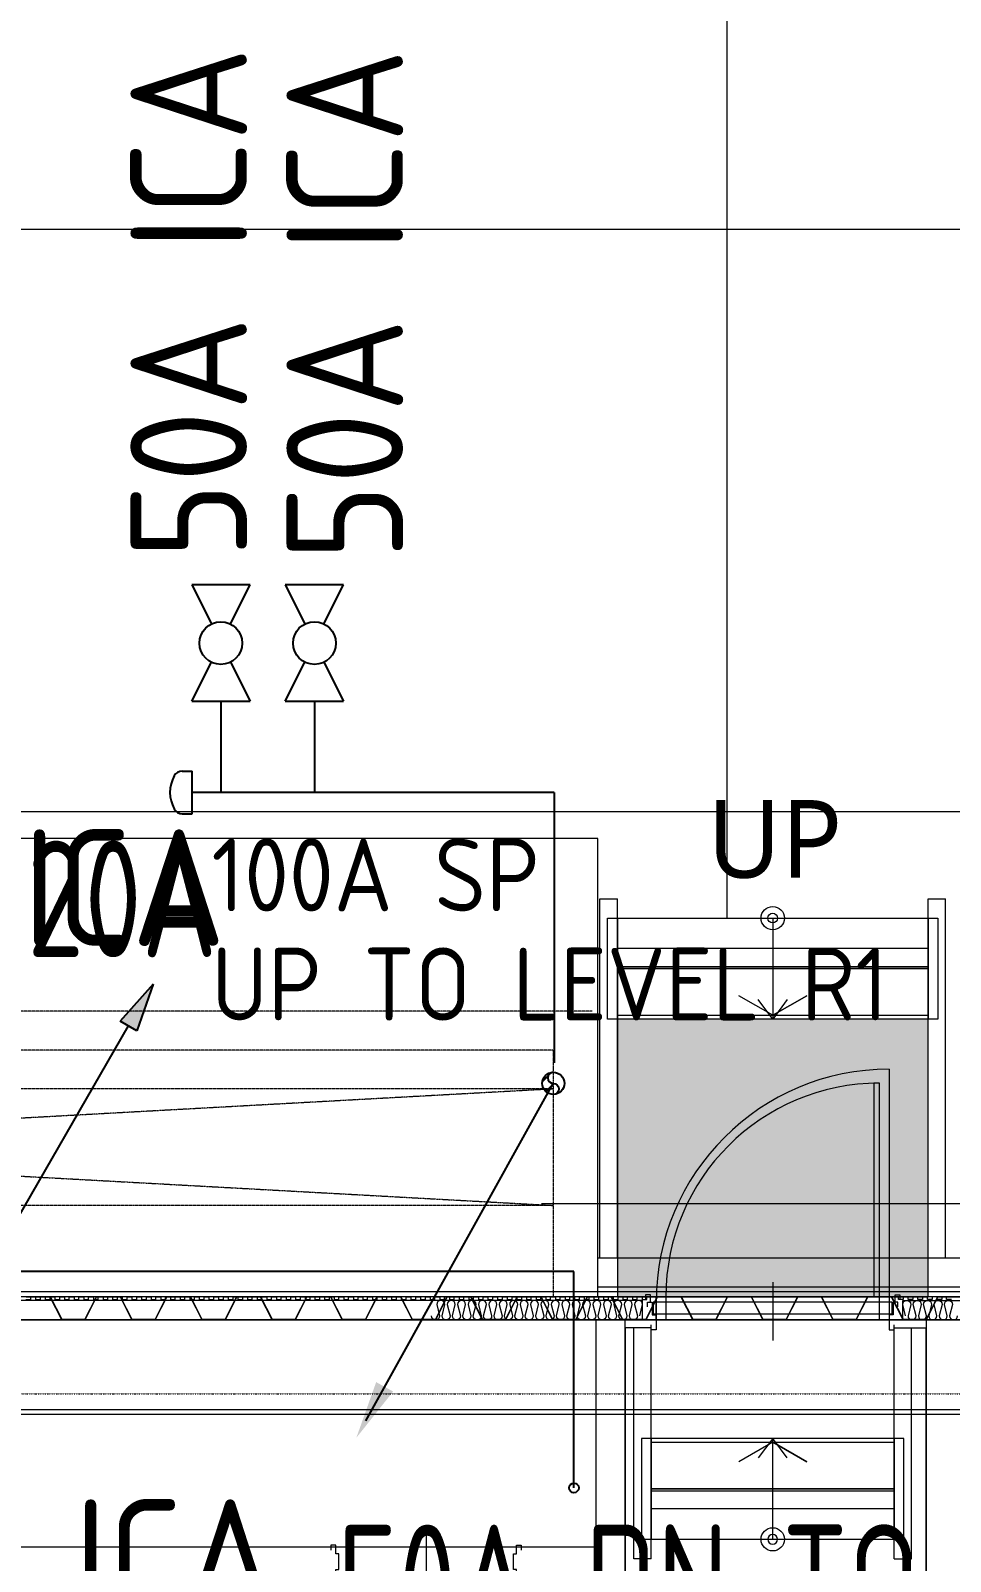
# Model space of a CAD drawing. Extents: x -32000 to 416743, y -254124 to 144214.
# Drawn here: x 255514 to 260250, y 29136 to 37022 of the extents above; entities that cross this region are included whole.
import ezdxf
from ezdxf.enums import TextEntityAlignment as Align

# ---------------------------------------------------------------- set-up
doc = ezdxf.new("R2010")
doc.units = 0
doc.header["$LTSCALE"] = 10
for name, pattern in [('H12PL4$0$JJP_三點線', [0.9, 0.3, -0.15, 0, -0.15, 0, -0.15, 0, -0.15]), ('H12PL4$0$JJP_虛線(退縮線、投影線、地下室範圍、非屬本工程、圖面分區)', [0.45, 0.3, -0.15]), ('H12PL4$0$TAI_虛線', [5.644, 2.822, -2.822]), ('XFM7P40ICA$0$H12PL4$0$DOTK1', [0.01, 0.005, -0.005]), ('XFM7P40ICA$0$H12PL4$0$JJP_三點線', [0.9, 0.3, -0.15, 0, -0.15, 0, -0.15, 0, -0.15]), ('XFM7P40ICA$0$H12PL4$0$JJP_虛線(退縮線、投影線、地下室範圍、非屬本工程、圖面分區)', [0.45, 0.3, -0.15])]:
    doc.linetypes.add(name, pattern=pattern)
for name, color, linetype in [('H12PL4$0$A-STRS', 252, 'Continuous'), ('H12PL4$0$A-TEXT', 250, 'Continuous'), ('H12PL4$0$A-WALL-EX', 252, 'Continuous'), ('H12PL4$0$A-WALL-IN', 252, 'Continuous'), ('H12PL4$0$Door', 252, 'Continuous'), ('H12PL4$0$Hattch', 252, 'Continuous'), ('H12PL4$0$S-GRID', 252, 'Continuous'), ('H12PL4$0$S-SLAB-SHOW', 252, 'Continuous'), ('X-F2-L40-FH-PIPE$0$F-SK-TXT', 250, 'Continuous'), ('XFAC-F-IS-OSA-40-南棟$0$E-IT-DIM', 250, 'Continuous'), ('XFAC-F-IS-OSA-40-南棟$0$IC-PNL-TXT', 250, 'Continuous'), ('XFAC-F-IS-OSA-40-南棟$0$XFAC-F-IS-OSA-40-南棟$0$I-OSA-PIPE', 140, 'Continuous'), ('XFAC-F-IS-OSA-40-南棟$0$XFAC-F-ISEQ40-南棟$0$I-IA-P1A-TEXT', 250, 'Continuous'), ('XFM7P40ICA$0$H12PL4$0$A-WALL-EX', 252, 'Continuous'), ('XFM7P40ICA$0$H12PL4$0$Hattch', 252, 'Continuous'), ('XFM7P40ICA$0$H12PL4$0$L40_19_GW', 252, 'Continuous'), ('XFM7P40ICA$0$H12PL4$0$L40_19_KAIDAN', 252, 'Continuous'), ('XFM7P40ICA$0$H12PL4$0$L40_19_MEJI', 252, 'Continuous'), ('XFM7P40ICA$0$H12PL4$0$L40_19_SIAGE1', 252, 'Continuous'), ('XFM7P40ICA$0$H12PL4$0$L40_19_SIAGE2', 252, 'Continuous'), ('XFM7P40ICA$0$H12PL4$0$L40_19_SIAGE3', 252, 'Continuous'), ('XFM7P40ICA$0$H12PL4$0$L40_19_SUGATA2', 252, 'Continuous'), ('XFM7P40ICA$0$H12PL4$0$L40_19_SUGATA3', 252, 'Continuous'), ('XFM7P40ICA$0$H12PL4$0$L40_19_SUGATAD', 252, 'Continuous'), ('XFM7P40ICA$0$H12PL4$0$L40_19_TATEGU1', 252, 'Continuous'), ('XFM7P40ICA$0$H12PL4$0$L40_19_TATEGU3', 252, 'Continuous'), ('XFM7P40ICA$0$H12PL4$0$S-GRID', 252, 'Continuous'), ('XFM7P40ICA$0$PIPE', 2, 'Continuous'), ('XFM7P40ICA$0$PIPE-TEXT', 250, 'Continuous'), ('XFM7P40ICA$0$U-ICA-PIPE-P2', 4, 'Continuous'), ('XFM7P40ICA$0$U-ICA-TXT', 250, 'Continuous'), ('XFM7P40ICA$0$U-ICA-VALVE', 2, 'Continuous')]:
    doc.layers.add(name, color=color, linetype=linetype)
doc.styles.add('H12PL4$0$Standard', font='isocp.shx', dxfattribs={"bigfont": 'chineset.shx'})
doc.styles.add('X-F2-L40-FH-PIPE$0$aa-txt', font='isocp.shx', dxfattribs={"bigfont": 'chineset.shx'})
doc.styles.add('XFAC-F-IS-OSA-40-南棟$0$aa-txt', font='isocp.shx', dxfattribs={"bigfont": 'chineset.shx'})
doc.styles.add('XFAC-F-IS-OSA-40-南棟$0$XFAC-F-ISEQ40-南棟$0$aa-txt', font='isocp.shx', dxfattribs={"bigfont": 'chineset.shx'})
doc.styles.add('XFM7P40ICA$0$aa-txt', font='isocp.shx', dxfattribs={"bigfont": 'chineset'})

# ---------------------------------------------------------------- blocks, each defined once
blk = doc.blocks.new('H12PL4')
at = {"layer": 'H12PL4$0$Hattch', "linetype": 'Continuous', "lineweight": 0}
blk.add_hatch(color=256, dxfattribs=at).paths.add_polyline_path([(258535, 30500), (260135, 30500), (260135, 31930), (258535, 31930)])
at = {"layer": 'H12PL4$0$A-STRS', "lineweight": 0}
for p, q in [((258485, 31930), (258485, 32450)), ((258485, 32450), (258535, 32450)), ((258535, 32450), (258535, 31930)), ((258535, 31930), (258535, 32450)), ((258535, 32450), (260135, 32450)), ((258535, 32450), (260135, 32450)), ((258535, 32190), (258535, 32450)), ((259335, 32450), (259335, 32190)), ((260135, 31930), (260135, 32450)), ((260135, 32450), (260185, 32450)), ((260135, 32450), (260135, 31930)), ((260135, 32450), (260135, 32190)), ((260185, 32450), (260185, 31930)), ((258535, 32190), (260135, 32190)), ((260135, 32190), (258535, 32190)), ((258535, 32190), (260135, 32190)), ((258535, 31930), (258535, 32190)), ((259335, 32190), (259335, 31930)), ((260135, 32190), (260135, 31930)), ((259335, 31930), (259260, 32030)), ((259410, 32030), (259335, 31930)), ((258535, 31930), (258485, 31930)), ((260135, 31930), (258535, 31930)), ((260135, 31930), (258535, 31930)), ((260185, 31930), (260135, 31930)), ((258710, 29770), (258660, 29770)), ((258660, 29770), (258660, 29250)), ((258710, 29250), (258710, 29770)), ((258710, 29770), (258710, 29250)), ((259960, 29770), (258710, 29770)), ((259960, 29770), (258710, 29770)), ((258710, 29770), (258710, 29510)), ((259335, 29770), (259260, 29670)), ((259335, 29510), (259335, 29770)), ((259410, 29670), (259335, 29770)), ((260010, 29770), (259960, 29770)), ((259960, 29770), (259960, 29250)), ((259960, 29250), (259960, 29770)), ((259960, 29510), (259960, 29770)), ((260010, 29250), (260010, 29770)), ((258710, 29510), (259960, 29510)), ((259960, 29510), (258710, 29510)), ((258710, 29510), (258710, 29250)), ((258710, 29510), (259960, 29510)), ((259335, 29250), (259335, 29510)), ((259960, 29250), (259960, 29510)), ((258660, 29250), (258710, 29250)), ((258710, 29250), (259960, 29250)), ((258710, 29250), (259960, 29250)), ((259960, 29250), (260010, 29250))]:
    blk.add_line(p, q, dxfattribs=at)
at = {"layer": 'H12PL4$0$A-STRS', "linetype": 'H12PL4$0$JJP_虛線(退縮線、投影線、地下室範圍、非屬本工程、圖面分區)', "lineweight": 0}
for p, q in [((260135, 32293.1), (258535, 32293.1)), ((259960, 29406.9), (258710, 29406.9))]:
    blk.add_line(p, q, dxfattribs=at)
at = {"layer": 'H12PL4$0$A-STRS', "lineweight": 0, "flags": 128}
for points in [[(259360, 32450, -1), (259310, 32450, -1)], [(259360, 29250, 1), (259310, 29250, 1)]]:
    blk.add_lwpolyline(points, format="xyb", close=True, dxfattribs=at)
at = {"layer": 'H12PL4$0$A-WALL-EX', "lineweight": 0}
for p, q in [((258735, 30500), (258735, 30380)), ((259935, 30500), (259935, 30380))]:
    blk.add_line(p, q, dxfattribs=at)
at = {"layer": 'H12PL4$0$A-WALL-EX', "lineweight": 0, "flags": 128}
for points in [[(258735, 30500), (247050, 30500)], [(261965, 30500), (259935, 30500)], [(247050, 30380), (258735, 30380)], [(259935, 30380), (261965, 30380)]]:
    blk.add_lwpolyline(points, dxfattribs=at)
at = {"layer": 'H12PL4$0$A-WALL-EX', "linetype": 'H12PL4$0$JJP_虛線(退縮線、投影線、地下室範圍、非屬本工程、圖面分區)', "lineweight": 0, "flags": 128}
for points in [[(263319.5, 30380), (243220, 30380)], [(243680.5, 29919.5), (263319.5, 29919.5)]]:
    blk.add_lwpolyline(points, dxfattribs=at)
at = {"layer": 'H12PL4$0$A-WALL-IN', "lineweight": 0, "flags": 128}
for points in [[(258575, 30380), (258425, 30380)], [(258425, 30380), (258425, 29210)], [(258575, 29210), (258575, 30380)], [(260275, 30380.5), (260125, 30380.5)], [(260125, 30380.5), (260125, 26300)], [(258425, 29210), (252675, 29210)], [(258575, 29060), (258575, 29210)]]:
    blk.add_lwpolyline(points, dxfattribs=at)
at = {"layer": 'H12PL4$0$Door', "lineweight": 0}
for p, q in [((259885, 31600), (259855, 31600)), ((259855, 31600), (259855, 30500)), ((259885, 30500), (259885, 31600)), ((258735, 30500), (258785, 30500)), ((258735, 30380), (258735, 30500)), ((258785, 30500), (258785, 30380)), ((259855, 30500), (259885, 30500)), ((259885, 30500), (259935, 30500)), ((259885, 30380), (259885, 30500)), ((259935, 30500), (259935, 30380)), ((258785, 30380), (258735, 30380)), ((259935, 30380), (259885, 30380))]:
    blk.add_line(p, q, dxfattribs=at)
blk.add_arc((259885, 30500), 1100, 90, 180, dxfattribs=at)
at = {"layer": 'H12PL4$0$S-GRID', "linetype": 'H12PL4$0$JJP_三點線', "lineweight": 0}
blk.add_line((-29000, 30000), (289600, 30000), dxfattribs=at)
at = {"layer": 'H12PL4$0$S-SLAB-SHOW', "lineweight": 0, "flags": 128}
blk.add_lwpolyline([(258535, 30500), (260135, 30500), (260135, 31930), (258535, 31930)], close=True, dxfattribs=at)
blk.add_lwpolyline([(260500, 30500), (244300, 30500)], dxfattribs=at)
at = {"layer": 'H12PL4$0$S-SLAB-SHOW', "linetype": 'H12PL4$0$TAI_虛線', "lineweight": 0, "flags": 128}
blk.add_lwpolyline([(243219.5, 30380), (263780, 30380)], dxfattribs=at)
at = {"layer": 'H12PL4$0$A-TEXT', "linetype": 'Continuous', "lineweight": 0, "insert": (258997.7, 32855.5), "char_height": 400, "attachment_point": 4, "style": 'H12PL4$0$Standard'}
blk.add_mtext('\\A1;{\\fMicrosoft JhengHei|b0|i0|c136|p34;UP}', dxfattribs=at)
blk = doc.blocks.new('X-F2-L40-FH-PIPE$0$SG1')
for p, q in [((84.47, 148.01), (67.49, 128.99)), ((84.47, 148.01), (76.11, 123.92)), ((-1.08, 0), (71.8, 126.46)), ((76.11, 123.92), (67.49, 128.99))]:
    blk.add_line(p, q)
blk.add_solid([(84.47, 148.01), (67.49, 128.99), (76.11, 123.92)])
blk = doc.blocks.new('X-F2-L40-FH-PIPE')
at = {"layer": 'X-F2-L40-FH-PIPE$0$F-SK-TXT', "xscale": 10, "yscale": 10, "zscale": 10}
blk.add_blockref('X-F2-L40-FH-PIPE$0$SG1', (255300, 30630), dxfattribs=at)
at = {"layer": 'X-F2-L40-FH-PIPE$0$F-SK-TXT', "style": 'X-F2-L40-FH-PIPE$0$aa-txt'}
for s, p in [('100A SP', (256444.7, 32672.6)), ('UP TO LEVEL R1', (256444.7, 32110.1))]:
    blk.add_text(s, height=375, dxfattribs=at).set_placement(p, align=Align.MIDDLE_LEFT)
blk = doc.blocks.new('XFAC-F-IS-OSA-40-南棟$0$A$C6b9e34aa')
at = {"layer": 'XFAC-F-IS-OSA-40-南棟$0$XFAC-F-IS-OSA-40-南棟$0$I-OSA-PIPE'}
for p, q in [((258311.3, 30630.3), (244702.3, 30630.3)), ((258311.3, 29515), (258311.3, 30630.3))]:
    blk.add_line(p, q, dxfattribs=at)
blk.add_circle((258311.3, 29515), 25, dxfattribs=at)
at = {"layer": 'XFAC-F-IS-OSA-40-南棟$0$XFAC-F-ISEQ40-南棟$0$I-IA-P1A-TEXT', "style": 'XFAC-F-IS-OSA-40-南棟$0$XFAC-F-ISEQ40-南棟$0$aa-txt', "width": 0.8}
for s, p in [('20A', (255496.5, 32249.2)), ('50A DN TO L20', (257095, 28725.5))]:
    blk.add_text(s, height=600, dxfattribs=at).set_placement(p)
blk = doc.blocks.new('XFAC-F-IS-OSA-40-南棟')
at = {"layer": 'XFAC-F-IS-OSA-40-南棟$0$E-IT-DIM'}
blk.add_blockref('XFAC-F-IS-OSA-40-南棟$0$A$C6b9e34aa', (0, 0), dxfattribs=at)
at = {"layer": 'XFAC-F-IS-OSA-40-南棟$0$IC-PNL-TXT', "style": 'XFAC-F-IS-OSA-40-南棟$0$aa-txt', "width": 0.8}
for tag, p in [('PDP', (401601.6, 10268.5)), ('PLC', (402401.6, 10268.5)), ('PLC', (403201.6, 10268.5)), ('PLC', (404001.6, 10268.5))]:
    blk.add_attdef(tag, text='', height=400, rotation=180, dxfattribs=at).set_placement(p, align=Align.MIDDLE)
at = {"layer": 'XFAC-F-IS-OSA-40-南棟$0$IC-PNL-TXT', "color": 9, "style": 'XFAC-F-IS-OSA-40-南棟$0$aa-txt', "width": 0.8}
blk.add_attdef('PLC', text='', height=400, rotation=180, dxfattribs=at).set_placement((404801.6, 10268.5), align=Align.MIDDLE)
blk = doc.blocks.new('XFM7P40ICA$0$H12PL4')
at = {"layer": 'XFM7P40ICA$0$H12PL4$0$A-WALL-EX', "linetype": 'XFM7P40ICA$0$H12PL4$0$JJP_虛線(退縮線、投影線、地下室範圍、非屬本工程、圖面分區)', "lineweight": 0, "flags": 128}
for points in [[(263295, 30525), (243075, 30525)], [(263319.5, 30380), (243220, 30380)], [(243680.5, 29919.5), (263319.5, 29919.5)], [(243705, 29895), (263295, 29895)]]:
    blk.add_lwpolyline(points, dxfattribs=at)
at = {"layer": 'XFM7P40ICA$0$H12PL4$0$A-WALL-EX', "lineweight": 0, "flags": 128}
for points in [[(261965, 30500), (243300, 30500)], [(260500, 30500), (244300, 30500)], [(243300, 30380), (261965, 30380)], [(258575, 30380), (258425, 30380)], [(258425, 30380), (258425, 29210)], [(258575, 29210), (258575, 30380)], [(260275, 30380.5), (260125, 30380.5)], [(260125, 30380.5), (260125, 26300)], [(258425, 29210), (252675, 29210)], [(258575, 29060), (258575, 29210)]]:
    blk.add_lwpolyline(points, dxfattribs=at)
at = {"layer": 'XFM7P40ICA$0$H12PL4$0$Hattch', "lineweight": 0}
for p, q in [((255491.4, 30500), (255615.1, 30500)), ((255614.1, 30498.3), (255492.4, 30498.3)), ((255674.3, 30380), (255615.1, 30498.3)), ((255675.3, 30381.7), (255616.2, 30500)), ((255793.2, 30381.7), (255852.4, 30500)), ((255794.3, 30380), (255853.4, 30498.3)), ((255852.4, 30500), (255976.2, 30500)), ((255975.1, 30498.3), (255853.4, 30498.3)), ((256035.3, 30380), (255976.2, 30498.3)), ((256036.4, 30381.7), (255977.2, 30500)), ((256154.3, 30381.7), (256213.4, 30500)), ((256155.3, 30380), (256214.5, 30498.3)), ((256213.4, 30500), (256337.2, 30500)), ((256336.2, 30498.3), (256214.5, 30498.3)), ((256396.4, 30380), (256337.2, 30498.3)), ((256397.4, 30381.7), (256338.2, 30500)), ((256515.3, 30381.7), (256574.5, 30500)), ((256516.4, 30380), (256575.5, 30498.3)), ((256574.5, 30500), (256698.2, 30500)), ((256697.2, 30498.3), (256575.5, 30498.3)), ((256757.4, 30380), (256698.2, 30498.3)), ((256758.4, 30381.7), (256699.3, 30500)), ((256876.4, 30381.7), (256935.5, 30500)), ((256877.4, 30380), (256936.5, 30498.3)), ((256935.5, 30500), (257059.3, 30500)), ((257058.2, 30498.3), (256936.5, 30498.3)), ((257118.4, 30380), (257059.3, 30498.3)), ((257119.5, 30381.7), (257060.3, 30500)), ((257237.4, 30381.7), (257296.5, 30500)), ((257238.4, 30380), (257297.6, 30498.3)), ((257296.5, 30500), (257420.3, 30500)), ((257419.3, 30498.3), (257297.6, 30498.3)), ((257479.5, 30380), (257420.3, 30498.3)), ((257480.5, 30381.7), (257421.3, 30500)), ((257598.4, 30381.7), (257657.6, 30500)), ((257599.5, 30380), (257658.6, 30498.3)), ((257657.6, 30500), (257781.3, 30500)), ((257780.3, 30498.3), (257658.6, 30498.3)), ((257840.5, 30380), (257781.3, 30498.3)), ((257841.5, 30381.7), (257782.4, 30500)), ((257959.5, 30381.7), (258018.6, 30500)), ((257960.5, 30380), (258019.7, 30498.3)), ((258018.6, 30500), (258142.4, 30500)), ((258141.3, 30498.3), (258019.7, 30498.3)), ((258201.5, 30380), (258142.4, 30498.3)), ((258202.6, 30381.7), (258143.4, 30500)), ((258320.5, 30381.7), (258379.7, 30500)), ((258321.5, 30380), (258380.7, 30498.3)), ((258379.7, 30500), (258503.4, 30500)), ((258502.4, 30498.3), (258380.7, 30498.3)), ((258562.6, 30380), (258503.4, 30498.3)), ((258563.6, 30381.7), (258504.5, 30500)), ((258681.5, 30381.7), (258740.7, 30500)), ((258682.6, 30380), (258741.7, 30498.3)), ((258740.7, 30500), (258864.5, 30500)), ((258863.4, 30498.3), (258741.7, 30498.3)), ((258923.6, 30380), (258864.5, 30498.3)), ((258924.7, 30381.7), (258865.5, 30500)), ((259042.6, 30381.7), (259101.7, 30500)), ((259043.6, 30380), (259102.8, 30498.3)), ((259101.7, 30500), (259225.5, 30500)), ((259224.5, 30498.3), (259102.8, 30498.3)), ((259284.7, 30380), (259225.5, 30498.3)), ((259285.7, 30381.7), (259226.5, 30500)), ((259403.6, 30381.7), (259462.8, 30500)), ((259404.7, 30380), (259463.8, 30498.3)), ((259462.8, 30500), (259586.5, 30500)), ((259585.5, 30498.3), (259463.8, 30498.3)), ((259645.7, 30380), (259586.5, 30498.3)), ((259646.7, 30381.7), (259587.6, 30500)), ((259764.7, 30381.7), (259823.8, 30500)), ((259765.7, 30380), (259824.9, 30498.3)), ((259823.8, 30500), (259947.6, 30500)), ((259946.5, 30498.3), (259824.9, 30498.3)), ((260006.7, 30380), (259947.6, 30498.3)), ((260007.8, 30381.7), (259948.6, 30500)), ((260125.7, 30381.7), (260184.9, 30500)), ((260126.7, 30380), (260185.9, 30498.3)), ((260184.9, 30500), (260308.6, 30500)), ((260307.6, 30498.3), (260185.9, 30498.3)), ((255794.3, 30380), (255674.3, 30380)), ((255793.2, 30381.7), (255675.3, 30381.7)), ((256155.3, 30380), (256035.3, 30380)), ((256154.3, 30381.7), (256036.4, 30381.7)), ((256516.4, 30380), (256396.4, 30380)), ((256515.3, 30381.7), (256397.4, 30381.7)), ((256877.4, 30380), (256757.4, 30380)), ((256876.4, 30381.7), (256758.4, 30381.7)), ((257238.4, 30380), (257118.4, 30380)), ((257237.4, 30381.7), (257119.5, 30381.7)), ((257599.5, 30380), (257479.5, 30380)), ((257598.4, 30381.7), (257480.5, 30381.7)), ((257960.5, 30380), (257840.5, 30380)), ((257959.5, 30381.7), (257841.5, 30381.7)), ((258321.5, 30380), (258201.5, 30380)), ((258320.5, 30381.7), (258202.6, 30381.7)), ((258682.6, 30380), (258562.6, 30380)), ((258681.5, 30381.7), (258563.6, 30381.7)), ((259043.6, 30380), (258923.6, 30380)), ((259042.6, 30381.7), (258924.7, 30381.7)), ((259404.7, 30380), (259284.7, 30380)), ((259403.6, 30381.7), (259285.7, 30381.7)), ((259765.7, 30380), (259645.7, 30380)), ((259764.7, 30381.7), (259646.7, 30381.7)), ((260126.7, 30380), (260006.7, 30380)), ((260125.7, 30381.7), (260007.8, 30381.7))]:
    blk.add_line(p, q, dxfattribs=at)
at = {"layer": 'XFM7P40ICA$0$H12PL4$0$L40_19_GW', "lineweight": 0, "flags": 128}
for points in [[(258650.6, 30401.1), (258665, 30459.9, 1), (258623.8, 30459.9), (258638.2, 30401.1, -1), (258597, 30401.1), (258611.4, 30459.9, 1), (258570.2, 30459.9), (258584.6, 30401.1, -1), (258543.4, 30401.1), (258557.8, 30459.9, 1), (258516.6, 30459.9), (258531, 30401.1, -1), (258489.8, 30401.1), (258504.2, 30459.9, 1), (258463, 30459.9), (258477.4, 30401.1, -1), (258436.2, 30401.1), (258450.6, 30459.9, 1), (258409.4, 30459.9), (258423.8, 30401.1, -1), (258382.6, 30401.1), (258397, 30459.9, 1), (258355.8, 30459.9), (258370.2, 30401.1, -1), (258329, 30401.1), (258343.4, 30459.9, 1), (258302.2, 30459.9), (258316.6, 30401.1, -1), (258275.4, 30401.1), (258289.8, 30459.9, 1), (258248.6, 30459.9), (258263, 30401.1, -1), (258221.8, 30401.1), (258236.2, 30459.9, 1), (258195, 30459.9), (258209.4, 30401.1, -1), (258168.2, 30401.1), (258182.6, 30459.9, 1), (258141.4, 30459.9), (258155.8, 30401.1, -1), (258114.6, 30401.1), (258129, 30459.9, 1), (258087.8, 30459.9), (258102.2, 30401.1, -1), (258061, 30401.1), (258075.4, 30459.9, 1), (258034.2, 30459.9), (258048.6, 30401.1, -1), (258007.4, 30401.1), (258021.8, 30459.9, 1), (257980.6, 30459.9), (257995, 30401.1, -1), (257953.8, 30401.1), (257968.2, 30459.9, 1), (257927, 30459.9), (257941.4, 30401.1, -1), (257900.2, 30401.1), (257914.6, 30459.9, 1), (257873.4, 30459.9), (257887.8, 30401.1, -1), (257846.6, 30401.1), (257861, 30459.9, 1), (257819.8, 30459.9), (257834.2, 30401.1, -1), (257793, 30401.1), (257807.4, 30459.9, 1), (257766.2, 30459.9), (257780.6, 30401.1, -1), (257739.4, 30401.1), (257753.8, 30459.9, 1), (257712.6, 30459.9), (257727, 30401.1, -1), (257685.8, 30401.1), (257700.2, 30459.9, 1), (257659, 30459.9), (257673.4, 30401.1, -1), (257632.2, 30401.1), (257646.6, 30459.9, 1), (257605.4, 30459.9), (257619.8, 30401.1, -1), (257578.6, 30401.1)], [(260019.4, 30401.1), (260005, 30459.9, -1), (260046.2, 30459.9), (260031.8, 30401.1, 1), (260073, 30401.1), (260058.6, 30459.9, -1), (260099.8, 30459.9), (260085.4, 30401.1, 1), (260126.6, 30401.1), (260112.2, 30459.9, -1), (260153.4, 30459.9), (260139, 30401.1, 1), (260180.2, 30401.1), (260165.8, 30459.9, -1), (260207, 30459.9), (260192.6, 30401.1, 1), (260233.8, 30401.1), (260219.4, 30459.9, -1), (260260.6, 30459.9), (260246.2, 30401.1, 1), (260287.4, 30401.1)]]:
    blk.add_lwpolyline(points, format="xyb", dxfattribs=at)
at = {"layer": 'XFM7P40ICA$0$H12PL4$0$L40_19_KAIDAN', "lineweight": 0, "flags": 128}
for points in [[(259335, 32450), (259335, 31950), (259510, 32050), (259335, 31950), (259160, 32050)], [(259335, 29250), (259335, 29750), (259510, 29650), (259335, 29750), (259160, 29650)]]:
    blk.add_lwpolyline(points, dxfattribs=at)
at = {"layer": 'XFM7P40ICA$0$H12PL4$0$L40_19_MEJI', "lineweight": 0}
for p, q in [((259100, 32450), (259100, 90200)), ((244130, 36000), (260600, 36000)), ((252850, 33000), (260350, 33000)), ((258145, 30980), (261800, 30980))]:
    blk.add_line(p, q, dxfattribs=at)
at = {"layer": 'XFM7P40ICA$0$H12PL4$0$L40_19_SIAGE1', "lineweight": 0}
for p, q in [((258425, 30380.5), (258425, 29210)), ((258575, 30340), (258575, 29060)), ((258710, 30340), (258575, 30340)), ((259960, 30340), (260095, 30340)), ((259975, 30340), (260125, 30340)), ((260125, 26300), (260125, 30340)), ((257060, 29210), (252675, 29210)), ((258425, 29210), (258040, 29210))]:
    blk.add_line(p, q, dxfattribs=at)
at = {"layer": 'XFM7P40ICA$0$H12PL4$0$L40_19_SIAGE2', "lineweight": 0, "flags": 128}
for points in [[(255489.6, 30485.5), (255514.4, 30485.5), (255514.4, 30500), (255539.2, 30500), (255539.2, 30485.5), (255564, 30485.5), (255564, 30500), (255588.8, 30500), (255588.8, 30485.5), (255613.6, 30485.5), (255613.6, 30500), (255638.4, 30500), (255638.4, 30485.5), (255663.2, 30485.5), (255663.2, 30500), (255688, 30500), (255688, 30485.5), (255712.8, 30485.5), (255712.8, 30500), (255737.6, 30500), (255737.6, 30485.5), (255762.4, 30485.5), (255762.4, 30500), (255787.2, 30500), (255787.2, 30485.5), (255812, 30485.5), (255812, 30500), (255836.8, 30500), (255836.8, 30485.5), (255861.6, 30485.5), (255861.6, 30500), (255886.4, 30500), (255886.4, 30485.5), (255911.2, 30485.5), (255911.2, 30500), (255936, 30500), (255936, 30485.5), (255960.8, 30485.5), (255960.8, 30500), (255985.6, 30500), (255985.6, 30485.5), (256010.4, 30485.5), (256010.4, 30500), (256035.2, 30500), (256035.2, 30485.5), (256060, 30485.5), (256060, 30500), (256084.8, 30500), (256084.8, 30485.5), (256109.6, 30485.5), (256109.6, 30500), (256134.4, 30500), (256134.4, 30485.5), (256159.2, 30485.5), (256159.2, 30500), (256184, 30500), (256184, 30485.5), (256208.8, 30485.5), (256208.8, 30500), (256233.6, 30500), (256233.6, 30485.5), (256258.4, 30485.5), (256258.4, 30500), (256283.2, 30500), (256283.2, 30485.5), (256308, 30485.5), (256308, 30500), (256332.8, 30500), (256332.8, 30485.5), (256357.6, 30485.5), (256357.6, 30500), (256382.4, 30500), (256382.4, 30485.5), (256407.2, 30485.5), (256407.2, 30500), (256432, 30500), (256432, 30485.5), (256456.8, 30485.5), (256456.8, 30500), (256481.6, 30500), (256481.6, 30485.5), (256506.4, 30485.5), (256506.4, 30500), (256531.2, 30500), (256531.2, 30485.5), (256556, 30485.5), (256556, 30500), (256580.8, 30500), (256580.8, 30485.5), (256605.6, 30485.5), (256605.6, 30500), (256630.4, 30500), (256630.4, 30485.5), (256655.2, 30485.5), (256655.2, 30500), (256680, 30500), (256680, 30485.5), (256704.8, 30485.5), (256704.8, 30500), (256729.6, 30500), (256729.6, 30485.5), (256754.4, 30485.5), (256754.4, 30500), (256779.2, 30500), (256779.2, 30485.5), (256804, 30485.5), (256804, 30500), (256828.8, 30500), (256828.8, 30485.5), (256853.6, 30485.5), (256853.6, 30500), (256878.4, 30500), (256878.4, 30485.5), (256903.2, 30485.5), (256903.2, 30500), (256928, 30500), (256928, 30485.5), (256952.8, 30485.5), (256952.8, 30500), (256977.6, 30500), (256977.6, 30485.5), (257002.4, 30485.5), (257002.4, 30500), (257027.2, 30500), (257027.2, 30485.5), (257052, 30485.5), (257052, 30500), (257076.8, 30500), (257076.8, 30485.5), (257101.6, 30485.5), (257101.6, 30500), (257126.4, 30500), (257126.4, 30485.5), (257151.2, 30485.5), (257151.2, 30500), (257176, 30500), (257176, 30485.5), (257200.8, 30485.5), (257200.8, 30500), (257224, 30500), (257224, 30485.5), (257248.8, 30485.5), (257248.8, 30500), (257273.6, 30500), (257273.6, 30485.5), (257298.4, 30485.5), (257298.4, 30500), (257323.2, 30500), (257323.2, 30485.5), (257348, 30485.5), (257348, 30500), (257372.8, 30500), (257372.8, 30485.5), (257397.6, 30485.5), (257397.6, 30500), (257422.4, 30500), (257422.4, 30485.5), (257447.2, 30485.5), (257447.2, 30500), (257472, 30500), (257472, 30485.5), (257496.8, 30485.5), (257496.8, 30500), (257521.6, 30500), (257521.6, 30485.5), (257546.4, 30485.5), (257546.4, 30500), (257571.2, 30500), (257571.2, 30485.5), (257596, 30485.5), (257596, 30500), (257620.8, 30500), (257620.8, 30485.5), (257645.6, 30485.5), (257645.6, 30500), (257670.4, 30500), (257670.4, 30485.5), (257695.2, 30485.5), (257695.2, 30500), (257720, 30500), (257720, 30485.5), (257744.8, 30485.5), (257744.8, 30500), (257769.6, 30500), (257769.6, 30485.5), (257794.4, 30485.5), (257794.4, 30500), (257819.2, 30500), (257819.2, 30485.5), (257844, 30485.5), (257844, 30500), (257868.8, 30500), (257868.8, 30485.5), (257893.6, 30485.5), (257893.6, 30500), (257918.4, 30500), (257918.4, 30485.5), (257943.2, 30485.5), (257943.2, 30500), (257968, 30500), (257968, 30485.5), (257992.8, 30485.5), (257992.8, 30500), (258017.6, 30500), (258017.6, 30485.5), (258042.4, 30485.5), (258042.4, 30500), (258067.2, 30500), (258067.2, 30485.5), (258092, 30485.5), (258092, 30500), (258116.8, 30500), (258116.8, 30485.5), (258141.6, 30485.5), (258141.6, 30500), (258166.4, 30500), (258166.4, 30485.5), (258191.2, 30485.5), (258191.2, 30500), (258216, 30500), (258216, 30485.5), (258240.8, 30485.5), (258240.8, 30500), (258265.6, 30500), (258265.6, 30485.5), (258290.4, 30485.5), (258290.4, 30500), (258315.2, 30500), (258315.2, 30485.5), (258340, 30485.5), (258340, 30500), (258364.8, 30500), (258364.8, 30485.5), (258389.6, 30485.5), (258389.6, 30500), (258414.4, 30500), (258414.4, 30485.5), (258439.2, 30485.5), (258439.2, 30500), (258464, 30500), (258464, 30485.5), (258488.8, 30485.5), (258488.8, 30500), (258513.6, 30500), (258513.6, 30485.5), (258538.4, 30485.5), (258538.4, 30500), (258563.2, 30500), (258563.2, 30485.5), (258588, 30485.5), (258588, 30500), (258612.8, 30500), (258612.8, 30485.5), (258637.6, 30485.5), (258637.6, 30500), (258662.4, 30500), (258662.4, 30485.5), (258687.2, 30485.5), (258687.2, 30500), (258705, 30500)], [(260255.6, 30485.5), (260230.8, 30485.5), (260230.8, 30500), (260206, 30500), (260206, 30485.5), (260181.2, 30485.5), (260181.2, 30500), (260156.4, 30500), (260156.4, 30485.5), (260131.6, 30485.5), (260131.6, 30500), (260106.8, 30500), (260106.8, 30485.5), (260082, 30485.5), (260082, 30500), (260057.2, 30500), (260057.2, 30485.5), (260032.4, 30485.5), (260032.4, 30500), (260007.6, 30500), (260007.6, 30485.5), (259982.8, 30485.5), (259982.8, 30500), (259965, 30500)]]:
    blk.add_lwpolyline(points, dxfattribs=at)
at = {"layer": 'XFM7P40ICA$0$H12PL4$0$L40_19_SIAGE3', "lineweight": 0}
for p, q in [((258665, 30480.5), (247120, 30480.5)), ((258665, 30380.5), (258665, 30480.5)), ((260005, 30380.5), (260005, 30480.5)), ((260005, 30380.5), (260005, 30480.5)), ((260005, 30480.5), (263880.5, 30480.5)), ((258665, 30380.5), (247120, 30380.5)), ((260005, 30380.5), (263780.5, 30380.5))]:
    blk.add_line(p, q, dxfattribs=at)
at = {"layer": 'XFM7P40ICA$0$H12PL4$0$L40_19_SUGATA2', "lineweight": 0}
for p, q in [((258435, 32860), (247105, 32860)), ((258435, 30500), (258435, 32860))]:
    blk.add_line(p, q, dxfattribs=at)
at = {"layer": 'XFM7P40ICA$0$H12PL4$0$L40_19_SUGATA3', "lineweight": 0}
for p, q in [((258445, 32550), (258535, 32550)), ((258445, 30700), (258445, 32550)), ((258535, 30700), (258535, 32550)), ((260135, 30700), (260135, 32550)), ((260135, 32550), (260225, 32550)), ((260225, 30700), (260225, 32550)), ((258535, 32450), (260135, 32450)), ((258535, 32200), (260135, 32200)), ((258535, 31950), (260135, 31950)), ((258435, 30700), (261245, 30700)), ((258435, 30550), (261800, 30550)), ((258620, 29150), (258620, 30340)), ((258710, 29150), (258710, 30330)), ((259960, 29150), (259960, 30330)), ((260050, 29150), (260050, 30340)), ((258710, 29750), (259960, 29750)), ((258710, 29500), (259960, 29500)), ((258710, 29250), (259960, 29250)), ((258710, 29150), (258620, 29150)), ((259960, 29150), (260050, 29150))]:
    blk.add_line(p, q, dxfattribs=at)
for centre in [(259335, 32450), (259335, 29250)]:
    blk.add_circle(centre, 60, dxfattribs=at)
at = {"layer": 'XFM7P40ICA$0$H12PL4$0$L40_19_SUGATAD', "linetype": 'XFM7P40ICA$0$H12PL4$0$DOTK1', "lineweight": 0}
for p, q in [((258405, 31970), (247105, 31970)), ((258205, 31770), (247305, 31770)), ((258205, 31770), (258205, 30500)), ((258205, 31570), (247305, 31570)), ((247305, 31570), (258205, 30970)), ((258205, 31570), (247305, 30970)), ((258205, 30970), (247305, 30970))]:
    blk.add_line(p, q, dxfattribs=at)
at = {"layer": 'XFM7P40ICA$0$H12PL4$0$L40_19_TATEGU1', "lineweight": 0, "flags": 128}
for points in [[(258705, 30472), (258705, 30510), (258680, 30510), (258680, 30485)], [(258690, 30447), (258690, 30472), (258715, 30472), (258715, 30407), (258735, 30407), (258735, 30330), (258710, 30330), (258710, 30355)], [(259980, 30447), (259980, 30472), (259955, 30472), (259955, 30407), (259935, 30407), (259935, 30330), (259960, 30330), (259960, 30355)], [(259965, 30472), (259965, 30510), (259990, 30510), (259990, 30485)], [(257060, 29075), (257060, 29050), (257085, 29050), (257085, 29095), (257100, 29095), (257100, 29175), (257085, 29175), (257085, 29220), (257060, 29220), (257060, 29195)], [(258040, 29075), (258040, 29050), (258015, 29050), (258015, 29095), (258000, 29095), (258000, 29175), (258015, 29175), (258015, 29220), (258040, 29220), (258040, 29195)]]:
    blk.add_lwpolyline(points, dxfattribs=at)
at = {"layer": 'XFM7P40ICA$0$H12PL4$0$L40_19_TATEGU3', "lineweight": 0}
for p, q in [((259935, 31672), (259935, 30472)), ((259335, 30575), (259335, 30275)), ((257550, 29285), (257550, 28985))]:
    blk.add_line(p, q, dxfattribs=at)
at = {"layer": 'XFM7P40ICA$0$H12PL4$0$L40_19_TATEGU3', "lineweight": 0, "flags": 128}
blk.add_lwpolyline([(259950, 30472), (258720, 30472), (258720, 30412), (259950, 30412)], close=True, dxfattribs=at)
at = {"layer": 'XFM7P40ICA$0$H12PL4$0$L40_19_TATEGU3', "lineweight": 0}
blk.add_arc((259935, 30472), 1200, 90, 180, dxfattribs=at)
at = {"layer": 'XFM7P40ICA$0$H12PL4$0$S-GRID', "linetype": 'XFM7P40ICA$0$H12PL4$0$JJP_三點線', "lineweight": 0}
blk.add_line((-29000, 30000), (289600, 30000), dxfattribs=at)
blk = doc.blocks.new('*U946')
for p, q in [((-150, 75), (-49.2, 24.6)), ((150, 75), (49.2, 24.6)), ((-49.2, -24.6), (-150, -75)), ((49.2, -24.6), (150, -75))]:
    blk.add_line(p, q)
for points in [[(-150, 75), (-150, -75)], [(150, -75), (150, 75)]]:
    blk.add_lwpolyline(points)
blk.add_circle((0, 0), 55)
blk = doc.blocks.new('XFM7P40ICA$0$Ca-065')
for p, q in [((-3.65, -1.73), (-3.65, 0)), ((3.65, 0), (-3.65, 0)), ((3.65, -1.73), (3.65, 0))]:
    blk.add_line(p, q)
for centre, radius, start, end in [((-2.09, -1.73), 1.56, 180, 241.7155), ((2.09, -1.73), 1.56, 298.2845, 0), ((0, 2.16), 5.98, 241.7155, 298.2845)]:
    blk.add_arc(centre, radius, start, end)
blk = doc.blocks.new('XFM7P40ICA')
at = {"layer": 'XFM7P40ICA$0$PIPE'}
h = blk.add_hatch(dxfattribs=at)
h.set_pattern_fill('ANSI31', color=256, scale=15, style=0)
h.set_pattern_definition([(45, (220888.756, -32459.457), (-33.67596, 33.67596), [])])
edge = h.paths.add_edge_path()
edge.add_arc((258205, 31598.575), 57.15, 90, 270)
edge.add_arc((258205, 31570), 28.575, 270, 450)
edge.add_arc((258205, 31627.15), 28.575, 90, 270, ccw=False)
blk.add_lwpolyline([(258205, 31655.725, 1), (258205, 31598.575, -1), (258205, 31541.425, -1)], format="xyb", close=True, dxfattribs=at)
blk.add_circle((258205, 31598.575), 57.15, dxfattribs=at)
at = {"layer": 'XFM7P40ICA$0$PIPE-TEXT'}
blk.add_lwpolyline([(257239.63675, 29860.78391), (258205, 31598.575), (258205, 31598.575)], dxfattribs=at)
blk.add_solid([(257293.0508, 30059.89931), (257191.07539, 29773.36656), (257380.46816, 30011.33795)], dxfattribs=at)
at = {"layer": 'XFM7P40ICA$0$U-ICA-PIPE-P2'}
for p, q in [((256493.46005, 33566.98529), (256493.46005, 33097.52011)), ((256975.1672, 33566.98529), (256975.1672, 33097.52011)), ((257137.25736, 33097.52011), (256345.94405, 33097.52011)), ((258210.1933, 33097.52011), (256393.61554, 33097.52011)), ((258210.1933, 33097.52011), (258210.1933, 31705.34791))]:
    blk.add_line(p, q, dxfattribs=at)
blk.add_blockref('XFM7P40ICA$0$H12PL4', (0, 0))
at = {"layer": 'XFM7P40ICA$0$U-ICA-PIPE-P2', "xscale": 30, "yscale": 30, "zscale": 30, "rotation": 270}
blk.add_blockref('XFM7P40ICA$0$Ca-065', (256345.94405, 33097.52011), dxfattribs=at)
at = {"layer": 'XFM7P40ICA$0$U-ICA-VALVE', "xscale": 2, "yscale": 2, "zscale": 2, "rotation": 89.99999999999999}
for p in [(256493.46005, 33866.98529), (256975.1672, 33866.98529)]:
    blk.add_blockref('*U946', p, dxfattribs=at)
at = {"layer": 'XFM7P40ICA$0$U-ICA-TXT', "style": 'XFM7P40ICA$0$aa-txt'}
for p in [(256627.37134, 34301.89026), (257431.03187, 34293.53258)]:
    blk.add_text('50A ICA', height=600, rotation=90, dxfattribs=at).set_placement(p)
blk.add_text('65A ICA', height=600, dxfattribs=at).set_placement((253861.67015, 32307.35522))
at = {"layer": 'XFM7P40ICA$0$U-ICA-TXT', "extrusion": (0, 0, -1), "style": 'XFM7P40ICA$0$aa-txt', "text_generation_flag": 2}
blk.add_text('80A ICA', height=600, dxfattribs=at).set_placement((-254131.84676, 28855.90994, 0))

msp = doc.modelspace()

# ---------------------------------------------------------------- block references
for name in ['H12PL4', 'XFM7P40ICA', 'XFAC-F-IS-OSA-40-南棟', 'X-F2-L40-FH-PIPE']:
    msp.add_blockref(name, (0, 0))

doc.saveas('drawing.dxf')
